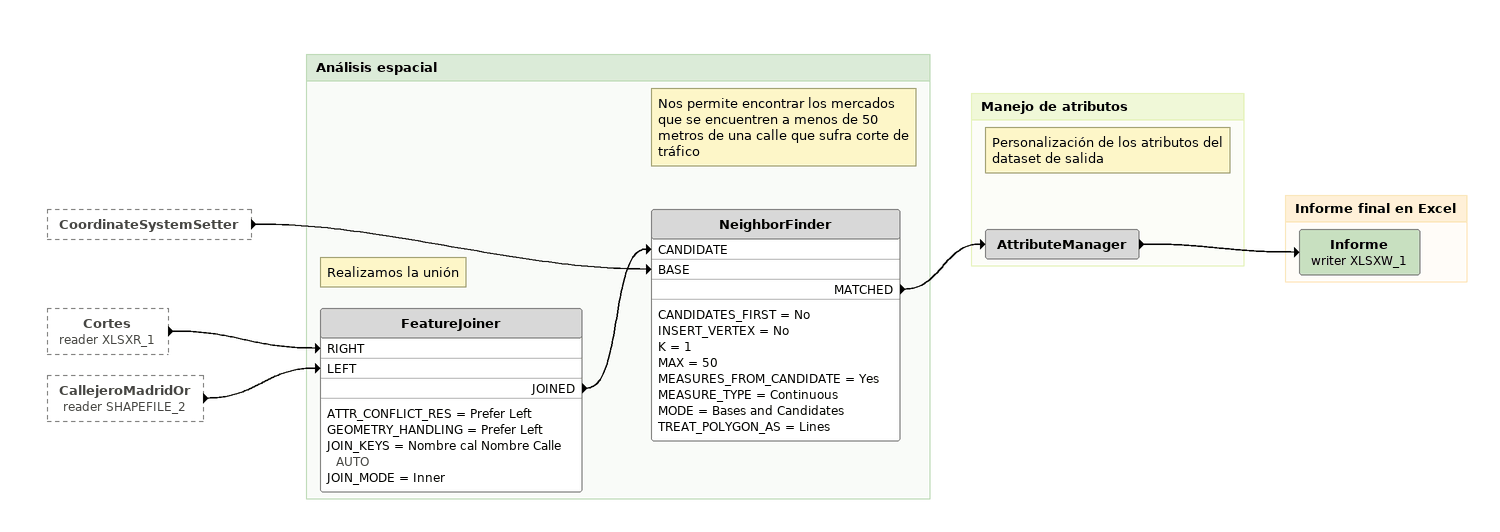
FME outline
CoordinateSystemSetter [outside]
    -> NeighborFinder [BASE]
Cortes (reader XLSXR_1) [outside]
    -> FeatureJoiner [RIGHT]
CallejeroMadridOr (reader SHAPEFILE_2) [outside]
    -> FeatureJoiner [LEFT]

Bookmark: Análisis espacial
Note: Realizamos la unión
FeatureJoiner
    ATTR_CONFLICT_RES = Prefer Left
    GEOMETRY_HANDLING = Prefer Left
    JOIN_KEYS = Nombre cal Nombre Calle AUTO
    JOIN_MODE = Inner
    JOINED -> NeighborFinder [CANDIDATE]
Note: Nos permite encontrar los mercados que se encuentren a menos de 50 metros de una calle que sufra corte de tráfico
NeighborFinder
    CANDIDATES_FIRST = No
    INSERT_VERTEX = No
    K = 1
    MAX = 50
    MEASURES_FROM_CANDIDATE = Yes
    MEASURE_TYPE = Continuous
    MODE = Bases and Candidates
    TREAT_POLYGON_AS = Lines
    MATCHED -> AttributeManager

Bookmark: Manejo de atributos
Note: Personalización de los atributos del dataset de salida
AttributeManager
    -> Informe (writer XLSXW_1)

Bookmark: Informe final en Excel
Informe (writer XLSXW_1)
